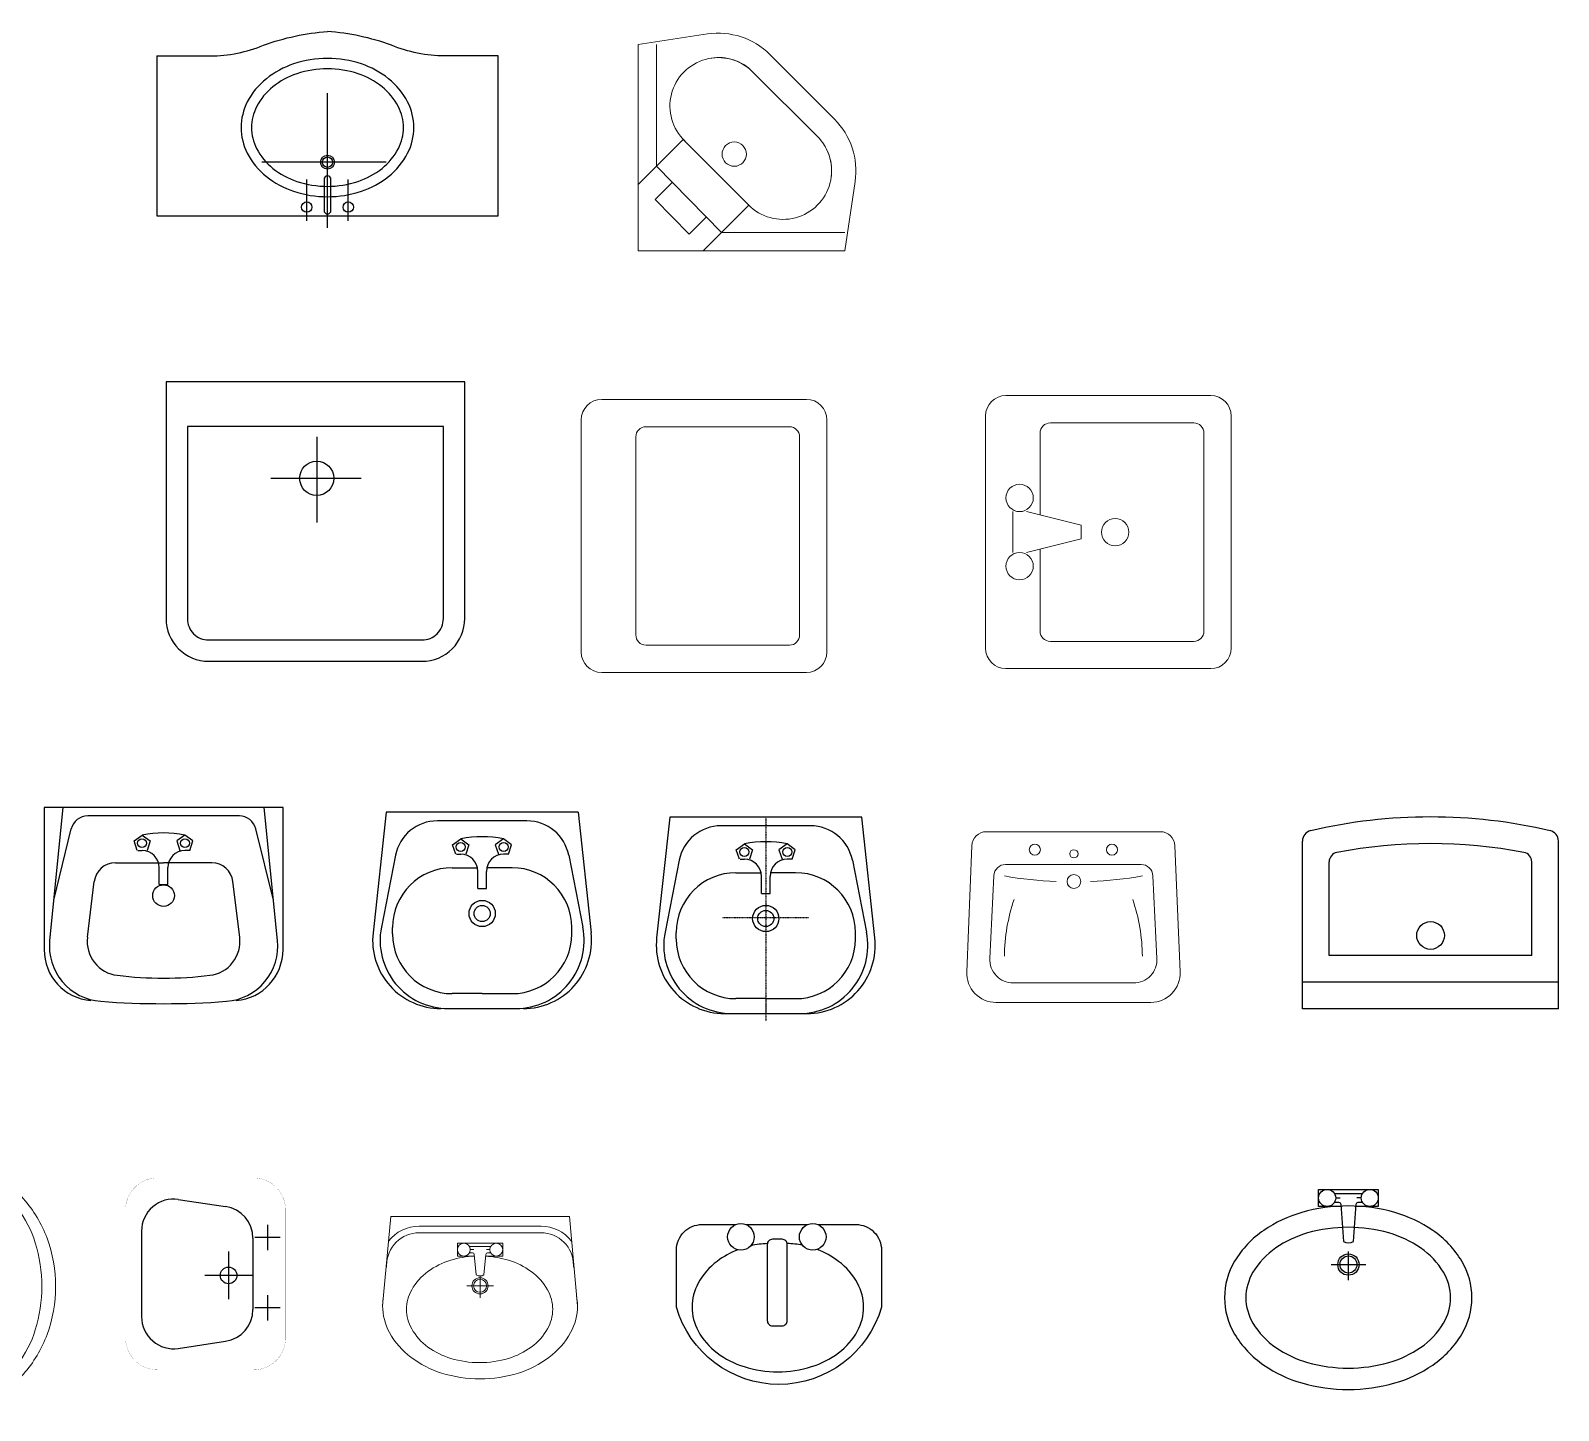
# Model space of a CAD drawing. Header units: inches. Extents: x 242965 to 445791, y 236206 to 423703.
# Drawn here: x 350926 to 354508, y 358656 to 361890 of the extents above; entities that cross this region are included whole.
import ezdxf

# ---------------------------------------------------------------- set-up
doc = ezdxf.new("R2010")
doc.units = ezdxf.units.IN
doc.header["$MEASUREMENT"] = 0
doc.linetypes.add('DASHDOTX2', pattern=[2, 1, -0.5, 0, -0.5])
doc.layers.add('9', color=251, linetype='Continuous', lineweight=13)
for name, color, linetype in [('DO', 4, 'Continuous'), ('NOI-THAT-WC', 11, 'Continuous'), ('THIET-BI', 21, 'Continuous'), ('VD', 23, 'Continuous')]:
    doc.layers.add(name, color=color, linetype=linetype)
doc.styles.add('ATT', font='txt')

# ---------------------------------------------------------------- blocks, each defined once
blk = doc.blocks.new('TAM')
for p, q in [((-68.4, 12), (-49.4, 25.8)), ((-61.2, -10.4), (-68.4, 12)), ((-59.4, 6.8), (-61.2, 6.8)), ((-49.4, 25.8), (-30.4, 12)), ((-30.4, 12), (-37.6, -10.4)), ((50.6, 25.8), (31.6, 12)), ((31.6, 12), (38.8, -10.4)), ((69.6, 12), (50.6, 25.8)), ((60.6, 6.8), (62.4, 6.8)), ((62.4, -10.4), (69.6, 12)), ((-59.4, -10.4), (-49.4, -10.4)), ((62.4, -10.4), (50.6, -10.4)), ((-9.4, -60.4), (-9.4, -50.4)), ((-9.4, -90.4), (-9.4, -60.4)), ((10.6, -60.4), (10.6, -50.4)), ((10.6, -90.4), (10.6, -60.4)), ((-9.4, -90.4), (10.6, -90.4))]:
    blk.add_line(p, q)
for centre in [(-49.8, 6.8), (51, 6.8)]:
    blk.add_circle(centre, 10.4)
for centre, radius, start, end in [((0.6, -221.7), 252.5, 78.5788, 101.4212), ((-49.4, -50.4), 40, 0, 90), ((50.6, -50.4), 40, 90, 180)]:
    blk.add_arc(centre, radius, start, end)
blk = doc.blocks.new('A$C0E2F1A29')
at = {"layer": 'THIET-BI'}
for p, q in [((0, 460), (0, 126.9)), ((560, 460), (0, 460)), ((13, 148.3), (44.6, 460)), ((457.6, 440), (102.4, 440)), ((547, 148.3), (515.4, 460)), ((560, 126.9), (560, 460)), ((22.6, 242.8), (63.6, 409.5)), ((537.4, 242.8), (496.4, 409.5)), ((167.1, 330), (280, 330)), ((392.9, 330), (280, 330)), ((101.6, 155.5), (117.4, 286)), ((458.4, 155.5), (442.6, 286))]:
    blk.add_line(p, q, dxfattribs=at)
blk.add_circle((280, 253.2), 25.4, dxfattribs=at)
for centre, radius, start, end in [((102.4, 400), 40, 90, 166.1953), ((457.6, 400), 40, 13.8047, 90), ((167.1, 280), 50, 90, 173.078), ((392.9, 280), 50, 6.922, 90), ((142.3, 135.2), 130, 174.2113, 265.7094), ((181, 145.9), 80, 173.078, 263.1714), ((379, 145.9), 80, 276.8286, 6.922), ((417.7, 135.2), 130, 274.2906, 5.7887), ((120, 126.9), 120, 180, 265.0385), ((440, 126.9), 120, 274.9615, 0), ((280, 972.5), 912.5, 263.1714, 276.8286), ((280, 1970), 1970, 265.7094, 274.2906)]:
    blk.add_arc(centre, radius, start, end, dxfattribs=at)
blk.add_blockref('TAM', (279.2, 369.4), dxfattribs=at)
blk = doc.blocks.new('A$C309909F8')
at = {"layer": 'THIET-BI', "linetype": 'Continuous'}
for p, q in [((0, 0), (0, 393.5)), ((600, 0), (600, 393.5)), ((62.5, 125), (62.5, 344.8)), ((537.5, 125), (537.5, 344.8)), ((537.5, 125), (62.5, 125)), ((600, 62.5), (0, 62.5)), ((600, 0), (0, 0))]:
    blk.add_line(p, q, dxfattribs=at)
blk.add_circle((300.2, 172.2), 32.5, dxfattribs=at)
for centre, radius, start, end in [((300.1, -792), 1241.9, 76.9429, 103.0639), ((25, 393.5), 25, 103.0639, 180), ((575, 393.5), 25, 0, 76.9429), ((85, 344.8), 22.5, 100.7136, 180), ((300.1, -792), 1179.4, 79.2936, 100.7136), ((515, 344.8), 22.5, 0, 79.2936)]:
    blk.add_arc(centre, radius, start, end, dxfattribs=at)
blk = doc.blocks.new('A$C3A0C0B6C')
at = {"layer": 'THIET-BI', "linetype": 'DASHDOTX2', "ltscale": 0.5}
for p, q in [((256.7, 477.2), (256.7, 17.2)), ((155.1, 242), (356.9, 242))]:
    blk.add_line(p, q, dxfattribs=at)
at = {"layer": 'THIET-BI'}
for p, q in [((361.6, 457.2), (151.7, 457.2)), ((187.6, 401.2), (206.7, 415)), ((194.9, 378.8), (187.6, 401.2)), ((196.7, 396), (194.9, 396)), ((206.7, 415), (225.7, 401.2)), ((225.7, 401.2), (218.4, 378.8)), ((306.7, 415), (287.6, 401.2)), ((287.6, 401.2), (294.9, 378.8)), ((325.7, 401.2), (306.7, 415)), ((316.7, 396), (318.4, 396)), ((318.4, 378.8), (325.7, 401.2)), ((53.6, 376.5), (20.5, 208.1)), ((196.7, 378.8), (206.7, 378.8)), ((318.4, 378.8), (306.7, 378.8)), ((459.7, 376.5), (492.8, 208.1)), ((186.7, 347.2), (246.7, 347.2)), ((246.7, 328.8), (246.7, 338.8)), ((246.7, 298.8), (246.7, 328.8)), ((326.7, 347.2), (266.7, 347.2)), ((266.7, 328.8), (266.7, 338.8)), ((266.7, 298.8), (266.7, 328.8)), ((246.7, 298.8), (266.7, 298.8)), ((46.7, 192.2), (46.7, 207.2)), ((466.7, 192.2), (466.7, 207.2)), ((256.7, 52.2), (186.7, 52.2)), ((256.7, 52.2), (326.7, 52.2)), ((177.5, 17.2), (335.8, 17.2))]:
    blk.add_line(p, q, dxfattribs=at)
at = {"layer": 'THIET-BI', "linetype": 'DASHDOTX2'}
blk.add_line((256.7, 52.2), (256.7, 0), dxfattribs=at)
at = {"layer": 'THIET-BI', "linetype": 'Continuous'}
blk.add_lwpolyline([(160, 17.2), (353.3, 17.2, 0.446293), (512.4, 194.5), (481.7, 477.2), (31.7, 477.2), (0.9, 194.5, 0.446293)], format="xyb", close=True, dxfattribs=at)
at = {"layer": 'THIET-BI'}
for centre, radius in [((206.3, 396), 10.4), ((307.1, 396), 10.4), ((256.7, 240), 30.8), ((256.7, 240), 19)]:
    blk.add_circle(centre, radius, dxfattribs=at)
for centre, radius, start, end in [((151.7, 357.2), 100, 90, 168.8773), ((361.6, 357.2), 100, 11.1227, 90), ((256.7, 167.5), 252.5, 78.5788, 101.4212), ((206.7, 338.8), 40, 0, 90), ((306.7, 338.8), 40, 90, 180), ((186.7, 207.2), 140, 90, 180), ((326.7, 207.2), 140, 0, 90), ((177.5, 177.2), 160, 168.8773, 270), ((186.7, 192.2), 140, 180, 270), ((326.7, 192.2), 140, 270, 0), ((335.8, 177.2), 160, 270, 11.1227)]:
    blk.add_arc(centre, radius, start, end, dxfattribs=at)
blk = doc.blocks.new('A$C2AF5757B')
at = {"layer": 'THIET-BI'}
for p, q in [((31.7, 460), (0.9, 177.3)), ((481.7, 460), (31.7, 460)), ((361.6, 440), (151.7, 440)), ((481.7, 460), (512.4, 177.3)), ((187.6, 384), (206.7, 397.8)), ((206.7, 397.8), (225.7, 384)), ((306.7, 397.8), (287.6, 384)), ((325.7, 384), (306.7, 397.8)), ((53.6, 359.3), (20.5, 190.9)), ((194.9, 361.6), (187.6, 384)), ((196.7, 378.8), (194.9, 378.8)), ((196.7, 361.6), (206.7, 361.6)), ((225.7, 384), (218.4, 361.6)), ((287.6, 384), (294.9, 361.6)), ((318.4, 361.6), (306.7, 361.6)), ((316.7, 378.8), (318.4, 378.8)), ((318.4, 361.6), (325.7, 384)), ((459.7, 359.3), (492.8, 190.9)), ((186.7, 330), (246.7, 330)), ((326.7, 330), (266.7, 330)), ((246.7, 311.6), (246.7, 321.6)), ((246.7, 281.6), (246.7, 311.6)), ((266.7, 311.6), (266.7, 321.6)), ((266.7, 281.6), (266.7, 311.6)), ((246.7, 281.6), (266.7, 281.6)), ((46.7, 175), (46.7, 190)), ((466.7, 175), (466.7, 190)), ((177.5, 0), (335.8, 0)), ((256.7, 35), (186.7, 35)), ((256.7, 35), (326.7, 35))]:
    blk.add_line(p, q, dxfattribs=at)
for centre, radius in [((206.3, 378.8), 10.4), ((307.1, 378.8), 10.4), ((256.7, 222.8), 30.8), ((256.7, 222.8), 19)]:
    blk.add_circle(centre, radius, dxfattribs=at)
for centre, radius, start, end in [((151.7, 340), 100, 90, 168.8773), ((361.6, 340), 100, 11.1227, 90), ((256.7, 150.3), 252.5, 78.5788, 101.4212), ((206.7, 321.6), 40, 0, 90), ((306.7, 321.6), 40, 90, 180), ((186.7, 190), 140, 90, 180), ((326.7, 190), 140, 0, 90), ((177.5, 160), 160, 168.8773, 270), ((335.8, 160), 160, 270, 11.1227), ((160, 160), 160, 173.7966, 270), ((186.7, 175), 140, 180, 270), ((326.7, 175), 140, 270, 0), ((353.3, 160), 160, 270, 6.2034)]:
    blk.add_arc(centre, radius, start, end, dxfattribs=at)
blk = doc.blocks.new('A$C6DCB2227')
for points in [[(400, 250.1), (400, 431.6, 0.426121), (328.5, 500.2), (32.9, 488.2, 0.402405), (0, 453.9), (0, 250.1)], [(354.6, 250.1), (354.6, 391.1, 0.426121), (297.4, 446), (103.1, 436.4, 0.402405), (76.8, 409), (76.8, 250.1)], [(400, 250.1), (400, 68.6, -0.426121), (328.5, 0), (32.9, 12, -0.402405), (0, 46.3), (0, 250.1)], [(354.6, 250.1), (354.6, 109.1, -0.426121), (297.4, 54.2), (103.1, 63.8, -0.402405), (76.8, 91.2), (76.8, 250.1)]]:
    blk.add_lwpolyline(points, format="xyb")
for centre, radius in [((42.2, 340.5), 13), ((51.9, 251.3), 9.72), ((116.8, 251.3), 16.2), ((42.2, 159.7), 13)]:
    blk.add_circle(centre, radius)
for centre, radius, start, end in [((-761.9, 257.9), 879.3, 2.1045, 10.0784), ((295.7, -11.4), 423.2, 90.5074, 108.8514), ((-761.9, 242.3), 879.3, 349.9216, 357.8955), ((295.7, 511.6), 423.2, 251.1486, 269.4926)]:
    blk.add_arc(centre, radius, start, end)
blk = doc.blocks.new('A$C57FB73E2')
at = {"linetype": 'Continuous'}
for points in [[(0, 171.3), (19, 380.6), (437.7, 380.6), (456.7, 171.3)], [(215, 287.7), (175.1, 287.7), (175.1, 302.9), (175.1, 318.2), (228.3, 318.2), (281.6, 318.2), (281.6, 302.9), (281.6, 287.7), (241.7, 287.7)], [(253.2, 310.6), (203.5, 310.6)], [(205.5, 302.9), (213.5, 302.9)], [(251.2, 302.9), (243.2, 302.9)], [(197.2, 218.1), (228.3, 218.1), (259.5, 218.1)], [(228.3, 190.3), (228.3, 241.2)]]:
    blk.add_lwpolyline(points, dxfattribs=at)
for points in [[(9.4, 261.6), (9.4, 266.4, -0.414214), (85.5, 342.5), (228.3, 342.5), (371.2, 342.5, -0.414214), (447.3, 266.4), (447.3, 261.6)], [(13.8, 322.9, -0.229741), (85.5, 357.7), (371.2, 357.7, -0.229741), (442.9, 322.9)], [(215, 287.9, 0.060302), (159.6, 278.2, 0.084454), (106.2, 251.6, 0.10642), (68.1, 208.8, 0.12971), (56, 163.1, 0.12971)], [(56, 163.1, 0.12971), (68.1, 117.4, 0.10642), (106.2, 74.7, 0.084454), (159.6, 48.1, 0.073566), (227.3, 38.1, 0.073566), (295, 48.1, 0.084454), (348.4, 74.7, 0.10642), (386.5, 117.4, 0.12971), (398.6, 163.1, 0.12971), (386.5, 208.8, 0.10642), (348.4, 251.6, 0.084454), (295, 278.2, 0.058047), (241.7, 287.7, 0.073566)], [(203.5, 295.3), (210.8, 295.3, -0.385832), (214.6, 291.9), (219.3, 243.7, 0.270314), (237.4, 243.7), (242.1, 291.9, -0.385832), (245.9, 295.3), (253.2, 295.3)], [(0, 171.3, 0.126822), (16.2, 108.4, 0.10607), (66.9, 50.2, 0.085783), (138.3, 13.7, 0.075445), (228.3, 0, 0.075445), (318.4, 13.7, 0.085783), (389.8, 50.2, 0.10607), (440.5, 108.4, 0.126822), (456.7, 171.3, 0.045361), (454.6, 194.7, 0.10607)], [(2.1, 194.7, 0.045361), (0, 171.3, 0.126822)]]:
    blk.add_lwpolyline(points, format="xyb", dxfattribs=at)
for centre, radius in [((190.3, 302.9), 15.2), ((266.4, 302.9), 15.2), ((228.3, 218.1), 19), ((228.3, 218.1), 15.2)]:
    blk.add_circle(centre, radius, dxfattribs=at)
blk = doc.blocks.new('15PLAV04')
at = {"color": 0, "linetype": 'ByBlock'}
for p, q in [((4, 1.25), (4, 3.635323)), ((2.5, -1.5), (2.5, 1.5)), ((7, 0.5), (3, 1.5)), ((7, -0.5), (7, 0.5)), ((3, -1.5), (7, -0.5)), ((4, -3.628449), (4, -1.25))]:
    blk.add_line(p, q, dxfattribs=at)
blk.add_lwpolyline([(8, 9, 0.109452), (4.986152, 8.332258, 0.102376), (2.343146, 6.363961, 0.093737), (0.622313, 3.491319, 0.088426), (0, 0, 0.088426), (0.622313, -3.491319, 0.093737), (2.343146, -6.363961, 0.102376), (4.986152, -8.332258, 0.109452), (8, -9, 0.109452), (11.013848, -8.332258, 0.102376), (13.656854, -6.363961, 0.093737), (15.377687, -3.491319, 0.088426), (16, 0, 0.088426), (15.377687, 3.491319, 0.093737), (13.656854, 6.363961, 0.102376), (11.013848, 8.332258, 0.109452)], format="xyb", close=True, dxfattribs=at)
for centre in [(3, 2.5), (9, 0), (3, -2.5)]:
    blk.add_circle(centre, 1, dxfattribs=at)
for centre, radius, start, end in [((9, 3.446272), 4.553728, 90, 118.911201), ((9, 3.446272), 4.553728, 61.088799, 90), ((9.915843, 1.787992), 6.448105, 118.911201, 143.130102), ((8.084157, 1.787992), 6.448105, 36.869898, 61.088799), ((11.358035, 0.706347), 8.250845, 143.130102, 146.09549), ((6.641965, 0.706347), 8.250845, 17.257939, 36.869898), ((7, 3.635323), 3, 146.09549, 180), ((4.368267, 0), 10.631733, 0, 17.257939), ((4.368267, 0), 10.631733, 342.742061, 0), ((6.641965, -0.706347), 8.250845, 323.130102, 342.742061), ((7, -3.628449), 3, 180, 212.259808), ((9.915843, -1.787992), 6.448105, 212.259808, 241.088799), ((8.084157, -1.787992), 6.448105, 298.911201, 323.130102), ((9, -3.446272), 4.553728, 241.088799, 270), ((9, -3.446272), 4.553728, 270, 298.911201)]:
    blk.add_arc(centre, radius, start, end, dxfattribs=at)
at = {"color": 0, "linetype": 'ByBlock', "style": 'ATT'}
for tag, p, flags in [('ITEM', (0, -17.5), 3), ('ROOM_NUMBER', (0, -26.5), 1)]:
    blk.add_attdef(tag, p, '', height=6, dxfattribs=dict(at, flags=flags))
blk = doc.blocks.new('CRTAY')
at = {"layer": 'DO', "color": 1, "linetype": 'ByBlock'}
for p, q in [((-85, -79), (-85, -138.5)), ((79.6, -79), (79.6, -138.5)), ((-114.8, -108.7), (-55.3, -108.7)), ((49.8, -108.7), (109.3, -108.7)), ((3.7, -144.5), (3.7, -256)), ((-52.1, -200.2), (59.4, -200.2))]:
    blk.add_line(p, q, dxfattribs=at)
at = {"layer": 'DO', "color": 6, "linetype": 'ByBlock'}
for p, q in [((-83.5, -143.1), (84, -143.1)), ((-174.3, -318), (-157.6, -207)), ((174.8, -318), (158.2, -207)), ((-100.1, -404.1), (100.7, -404.1))]:
    blk.add_line(p, q, dxfattribs=at)
at = {"layer": 'DO', "color": 5, "linetype": 'ByBlock', "const_width": 0.3}
blk.add_lwpolyline([(-224.7, -366.6), (-224.7, -141.6, -0.414214), (-149.7, -66.6), (150.3, -66.6, -0.414214), (225.3, -141.6), (225.3, -366.6, -0.414214), (150.3, -441.6), (-149.7, -441.6, -0.414214)], format="xyb", close=True, dxfattribs=at)
at = {"layer": 'DO', "color": 1}
blk.add_circle((3.7, -200.2), 19.5, dxfattribs=at)
at = {"layer": 'DO', "color": 6, "linetype": 'ByBlock'}
for centre, start, end in [((-83.5, -218.1), 90, 171.4654), ((84, -218.1), 8.5346, 90), ((-100.1, -329.1), 171.4654, 270), ((100.7, -329.1), 270, 8.5346)]:
    blk.add_arc(centre, 75, start, end, dxfattribs=at)
blk = doc.blocks.new('A$C07A2158C')
at = {"layer": 'THIET-BI'}
for points in [[(331.1, 374.6), (420.6, 374.6, -0.414214), (480.6, 314.6), (480.6, 181.1, -0.75369), (0, 181.1), (0, 314.6, -0.414214), (60, 374.6), (139.4, 374.6, -0.414214)], [(163, 374.6), (307.6, 374.6, -0.414214)], [(213.1, 329.9, 0.047106), (174.5, 324.9, 0.105999)], [(295.1, 326.1, 0.043206), (259.5, 330, 0.075795)], [(143.7, 315.4, 0.067144), (95.4, 288.3, 0.105999), (50.8, 236.8, 0.126296), (36.5, 181.1, 0.126296), (50.8, 125.4, 0.105999), (95.4, 73.9, 0.086025), (158.4, 41.6, 0.075795), (237.6, 29.5, 0.075795), (316.9, 41.6, 0.086025), (379.8, 73.9, 0.105999), (424.5, 125.4, 0.126296), (438.7, 181.1, 0.126296), (424.5, 236.8, 0.105999), (379.8, 288.3, 0.069761), (329.5, 316.2, 0.075795)]]:
    blk.add_lwpolyline(points, format="xyb", dxfattribs=at)
blk.add_lwpolyline([(259.7, 327.9, 0.414214), (247.7, 339.9), (224.9, 339.9, 0.414214), (212.9, 327.9), (212.9, 149.3, 0.414214), (224.9, 137.3), (247.7, 137.3, 0.414214), (259.7, 149.3)], format="xyb", close=True, dxfattribs=at)
for centre in [(151.2, 345.7), (319.4, 345.7)]:
    blk.add_circle(centre, 31.2, dxfattribs=at)
blk = doc.blocks.new('A$C78CE4EF6')
at = {"layer": 'THIET-BI', "linetype": 'Continuous'}
for points in [[(272.9, 428.8), (220.5, 428.8), (220.5, 448.8), (220.5, 468.8), (290.5, 468.8), (360.5, 468.8), (360.5, 448.8), (360.5, 428.8), (308.1, 428.8)], [(323.2, 458.8), (257.8, 458.8)], [(260.5, 448.8), (270.9, 448.8)], [(320.5, 448.8), (310, 448.8)], [(290.5, 256.2), (290.5, 323.2)], [(249.6, 292.8), (290.5, 292.8), (331.4, 292.8)]]:
    blk.add_lwpolyline(points, dxfattribs=at)
for points in [[(0, 215, 0.136399), (23.7, 129.6, 0.10697), (92, 57.1, 0.081394), (181, 15.2, 0.069468), (290, 0, 0.069468), (399, 15.2, 0.081394), (488, 57.1, 0.10697), (556.3, 129.6, 0.136399), (580, 215, 0.136399), (556.3, 300.4, 0.10697), (488, 372.9, 0.081394), (399, 414.8, 0.069468), (290, 430, 0.069468), (181, 414.8, 0.081394), (92, 372.9, 0.10697), (23.7, 300.4, 0.136399)], [(50, 215, 0.136399), (66.6, 155.4, 0.10697), (120.3, 98.3, 0.081394), (194.7, 63.3, 0.069468), (290, 50, 0.069468), (385.3, 63.3, 0.081394), (459.7, 98.3, 0.10697), (513.4, 155.4, 0.136399), (530, 215, 0.136399), (513.4, 274.6, 0.10697), (459.7, 331.7, 0.081394), (385.3, 366.7, 0.069468), (290, 380, 0.069468), (194.7, 366.7, 0.081394), (120.3, 331.7, 0.10697), (66.6, 274.6, 0.136399)]]:
    blk.add_lwpolyline(points, format="xyb", close=True, dxfattribs=at)
blk.add_lwpolyline([(257.8, 438.8), (267.4, 438.8, -0.385832), (272.4, 434.3), (278.6, 346.8, 0.270314), (302.4, 346.8), (308.6, 434.3, -0.385832), (313.6, 438.8), (323.2, 438.8)], format="xyb", dxfattribs=at)
for centre, radius in [((240.5, 448.8), 20), ((340.5, 448.8), 20), ((290.5, 292.8), 25), ((290.5, 292.8), 20)]:
    blk.add_circle(centre, radius, dxfattribs=at)
blk = doc.blocks.new('A$C756C63FC')
at = {"layer": 'NOI-THAT-WC'}
for p, q in [((0, 403), (0, 28)), ((800, 28), (800, 403)), ((0, 28), (800, 28))]:
    blk.add_line(p, q, dxfattribs=at)
for points in [[(0, 403), (125, 403, 0.09902), (250, 428, -0.069324), (400, 460)], [(800, 403), (675, 403, -0.09902), (550, 428, 0.069324), (400, 460)]]:
    blk.add_lwpolyline(points, format="xyb", dxfattribs=at)
at = {"layer": 'NOI-THAT-WC', "flags": 128}
for points in [[(602.5, 234.9, 0.120011), (587.9, 295, 0.104957), (543.2, 349.5, 0.088923), (479.4, 384.1, 0.080167), (400, 396.9, 0.080167), (320.6, 384.1, 0.088923), (256.8, 349.5, 0.104957), (212.1, 295, 0.120011), (197.5, 234.9, 0.120011), (212.1, 174.8, 0.104957), (256.8, 120.3, 0.088923), (320.6, 85.7, 0.080167), (400, 72.9, 0.080167), (479.4, 85.7, 0.088923), (543.2, 120.3, 0.104957), (587.9, 174.8, 0.120011)], [(578.2, 234.9, 0.120011), (566.3, 283.8, 0.104957), (528, 330.5, 0.088923), (471.7, 361, 0.080167), (400, 372.6, 0.080167), (328.3, 361, 0.088923), (272, 330.5, 0.104957), (233.7, 283.8, 0.120011), (221.8, 234.9, 0.120011), (233.7, 186, 0.104957), (272, 139.3, 0.088923), (328.3, 108.8, 0.080167), (400, 97.2, 0.080167), (471.7, 108.8, 0.088923), (528, 139.3, 0.104957), (566.3, 186, 0.120011)]]:
    blk.add_lwpolyline(points, format="xyb", close=True, dxfattribs=at)
for points in [[(400, 0), (400, 315.9)], [(537.7, 153.9), (246.1, 153.9)], [(351.4, 16.2), (351.4, 113.4)], [(448.6, 16.2), (448.6, 113.4)]]:
    blk.add_lwpolyline(points, dxfattribs=at)
blk.add_lwpolyline([(408.1, 40.5), (408.1, 113.4, 1), (391.9, 113.4), (391.9, 40.5, 1), (408.1, 40.5, 1)], format="xyb", dxfattribs=at)
at = {"layer": 'NOI-THAT-WC'}
for centre, radius in [((400, 153.9), 16.2), ((400, 153.9), 12.2), ((351.4, 48.6), 12.2), ((448.6, 48.6), 12.2)]:
    blk.add_circle(centre, radius, dxfattribs=at)
blk = doc.blocks.new('A$C46B963BD')
at = {"layer": 'VD'}
for p, q in [((353.2, 526.3), (353.2, 324.9)), ((245.9, 428.9), (457.2, 428.9))]:
    blk.add_line(p, q, dxfattribs=at)
for points in [[(100, 0), (600, 0, 0.414214), (700, 100), (700, 655.2), (0, 655.2), (0, 100, 0.414214)], [(100, 50), (600, 50, 0.414214), (650, 100), (650, 550), (50, 550), (50, 100, 0.414214)]]:
    blk.add_lwpolyline(points, format="xyb", close=True, dxfattribs=at)
blk.add_circle((353.2, 428.9), 40, dxfattribs=at)
blk = doc.blocks.new('15PLAV06')
at = {"color": 0, "linetype": 'ByBlock'}
for p, q in [((16.5, 10), (1.5, 10)), ((0, 8.5), (0, -8.5)), ((4.75, 8), (15.25, 8)), ((18, -8.5), (18, 8.5)), ((4, 1.25), (4, 7.25)), ((16, 7.25), (16, -7.25)), ((2, -1.5), (2, 1.5)), ((7, 0.5), (3, 1.5)), ((7, -0.5), (7, 0.5)), ((3, -1.5), (7, -0.5)), ((4, -7.25), (4, -1.25)), ((15.25, -8), (4.75, -8)), ((1.5, -10), (16.5, -10))]:
    blk.add_line(p, q, dxfattribs=at)
for centre in [(2.5, 2.5), (9.5, 0), (2.5, -2.5)]:
    blk.add_circle(centre, 1, dxfattribs=at)
for centre, radius, start, end in [((1.5, 8.5), 1.5, 90, 180), ((16.5, 8.5), 1.5, 0, 90), ((4.75, 7.25), 0.75, 90, 180), ((15.25, 7.25), 0.75, 0, 90), ((4.75, -7.25), 0.75, 180, 270), ((15.25, -7.25), 0.75, 270, 0), ((1.5, -8.5), 1.5, 180, 270), ((16.5, -8.5), 1.5, 270, 0)]:
    blk.add_arc(centre, radius, start, end, dxfattribs=at)
at = {"color": 0, "linetype": 'ByBlock', "style": 'ATT'}
for tag, p, flags in [('ITEM', (0, -20), 3), ('ROOM_NUMBER', (0, -29), 1)]:
    blk.add_attdef(tag, p, '', height=6, dxfattribs=dict(at, flags=flags))
blk = doc.blocks.new('15PLAV03')
at = {"color": 0, "linetype": 'ByBlock'}
for p, q in [((16.5, 10), (1.5, 10)), ((0, 8.5), (0, -8.5)), ((4.75, 8), (15.25, 8)), ((18, -8.5), (18, 8.5)), ((4, -7.25), (4, 7.25)), ((16, 7.25), (16, -7.25)), ((15.25, -8), (4.75, -8)), ((1.5, -10), (16.5, -10))]:
    blk.add_line(p, q, dxfattribs=at)
for centre, radius, start, end in [((1.5, 8.5), 1.5, 90, 180), ((16.5, 8.5), 1.5, 0, 90), ((4.75, 7.25), 0.75, 90, 180), ((15.25, 7.25), 0.75, 0, 90), ((4.75, -7.25), 0.75, 180, 270), ((15.25, -7.25), 0.75, 270, 0), ((1.5, -8.5), 1.5, 180, 270), ((16.5, -8.5), 1.5, 270, 0)]:
    blk.add_arc(centre, radius, start, end, dxfattribs=at)
at = {"color": 0, "linetype": 'ByBlock', "style": 'ATT'}
for tag, p, flags in [('ITEM', (0, -20), 3), ('ROOM_NUMBER', (0, -29), 1)]:
    blk.add_attdef(tag, p, '', height=6, dxfattribs=dict(at, flags=flags))
blk = doc.blocks.new('15PSNK08')
at = {"color": 0, "linetype": 'ByBlock'}
for p, q in [((0, 17), (5.702864, 17.85543)), ((0, 17), (0, 0)), ((1.5, 17), (1.5, 6.967428)), ((10.835548, 16.164452), (16.164452, 10.835548)), ((14.740913, 9.436455), (9.413618, 14.739637)), ((3.705228, 9.172656), (0, 5.467428)), ((9.10013, 3.75192), (3.705228, 9.172656)), ((3.705228, 9.172656), (3.705228, 9.172656)), ((6.84821, 1.5), (1.5, 6.967428)), ((1.390657, 4.219084), (2.804956, 5.633383)), ((17, 0), (17.85543, 5.702864)), ((4.187907, 1.35948), (1.390657, 4.219084)), ((4.187907, 1.35948), (5.602206, 2.773779)), ((9.10013, 3.75192), (5.34821, 0)), ((9.10013, 3.75192), (9.10013, 3.75192)), ((6.84821, 1.5), (17, 1.5)), ((0, 0), (17, 0)), ((0, 0), (0, 0))]:
    blk.add_line(p, q, dxfattribs=at)
blk.add_circle((7.902679, 7.962288), 1, dxfattribs=at)
for centre, radius, start, end in [((6.592907, 11.921812), 6, 45, 98.530766), ((6.592907, 11.921812), 3.987048, 44.970678, 226.134041), ((6.592907, 11.921812), 4, 45, 98.530766), ((11.921812, 6.592907), 6, 351.469234, 45), ((11.921812, 6.592907), 4.004135, 224.530952, 45.247348), ((11.921812, 6.592907), 4, 351.469234, 45)]:
    blk.add_arc(centre, radius, start, end, dxfattribs=at)
at = {"color": 0, "linetype": 'ByBlock', "style": 'ATT'}
for tag, p, flags in [('ITEM', (0, -10), 3), ('ROOM_NUMBER', (0, -19), 1)]:
    blk.add_attdef(tag, p, '', height=6, dxfattribs=dict(at, flags=flags))

msp = doc.modelspace()

# ---------------------------------------------------------------- block references
at = {"layer": '9'}
for name, p in [('A$C756C63FC', (351222.387, 361427.609)), ('A$C46B963BD', (351243.968, 360411.72)), ('A$C0E2F1A29', (350958.191, 359609.321)), ('A$C2AF5757B', (351728.213, 359597.819)), ('A$C3A0C0B6C', (352393.078, 359568.931)), ('A$C309909F8', (353907.787, 359596.986)), ('A$C78CE4EF6', (353725.096, 358705.22)), ('A$C57FB73E2', (351751.687, 358729.99)), ('A$C07A2158C', (352440.354, 358717.165))]:
    msp.add_blockref(name, p, dxfattribs=at)
for name, p, xscale, yscale, zscale in [('15PSNK08', (352350.878, 361373.692), 28.46035541169113, 28.46035541169113, 28.46035541169113), ('15PLAV03', (352217.1, 360705.583), 32, 32, 32), ('15PLAV06', (353164.804, 360714.512), 32, 32, 32), ('15PLAV04', (350468.452, 358946.748), 32.29872892255662, 32.29872892255662, 32.29872892255662)]:
    msp.add_blockref(name, p, dxfattribs=dict(at, xscale=xscale, yscale=yscale, zscale=zscale))
at = {"layer": '9', "rotation": 270}
for name, p in [('A$C6DCB2227', (353120.746, 360012.415)), ('CRTAY', (351590.679, 358976.332))]:
    msp.add_blockref(name, p, dxfattribs=at)

doc.saveas('drawing.dxf')
